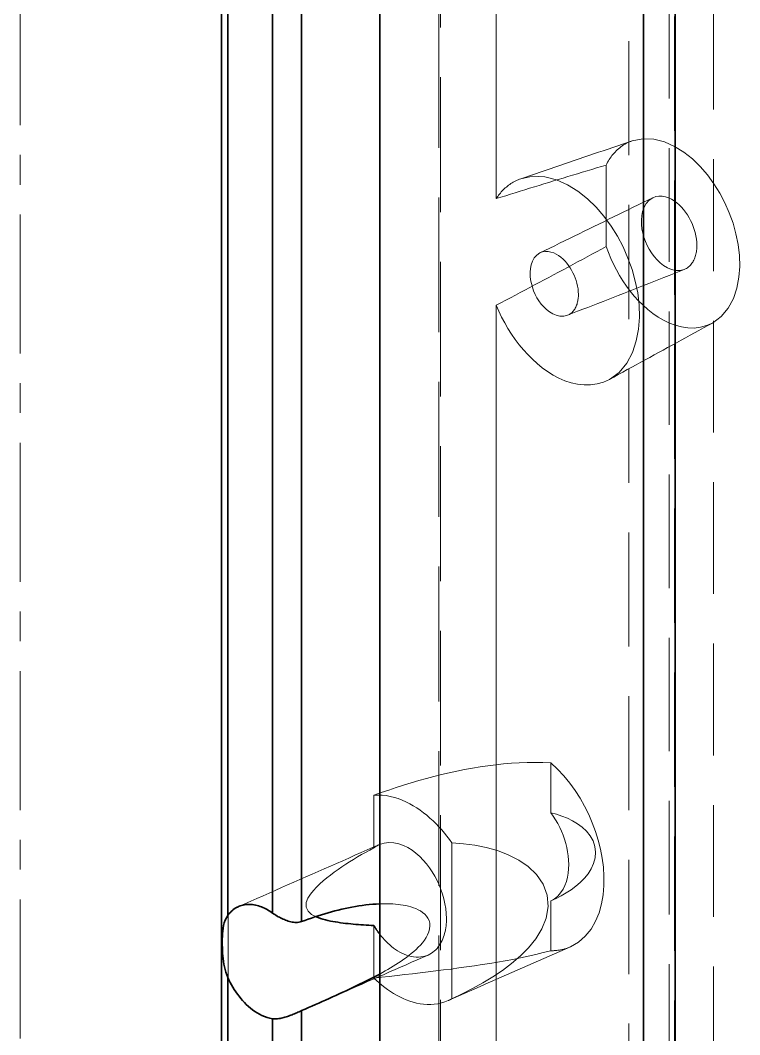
# Model space of a CAD drawing. Header units: millimetres. Extents: x 10 to 410, y 10 to 287.
# Drawn here: x 309 to 312.62, y 190.87 to 195.98 of the extents above; entities that cross this region are included whole.
import ezdxf

# ---------------------------------------------------------------- set-up
doc = ezdxf.new("R2010")
doc.units = ezdxf.units.MM
doc.linetypes.add('CENTER', pattern=[1.15, 0.7, -0.15, 0.15, -0.15])
doc.linetypes.add('DASHED', pattern=[0.75, 0.5, -0.25])
for name, color, linetype, lineweight in [('CENTER', 4, 'CENTER', 13), ('HIDDEN', 8, 'DASHED', 18), ('VISIBLE', 7, 'CONTINUOUS', 35)]:
    doc.layers.add(name, color=color, linetype=linetype, lineweight=lineweight)

msp = doc.modelspace()

# ---------------------------------------------------------------- linework, layer by layer
at = {"layer": 'CENTER'}
msp.add_line((309, 169), (309, 273), dxfattribs=at)
at = {"layer": 'HIDDEN'}
for points in [[(310.0472, 183.0661), (310.0472, 184.2021), (310.0472, 185.3381), (310.0472, 186.4742), (310.0472, 187.6102), (310.0472, 188.7462), (310.0472, 189.8823), (310.0472, 191.0183), (310.0472, 192.1543), (310.0472, 193.2903), (310.0472, 194.4264), (310.0472, 195.5624), (310.0472, 196.6984), (310.0472, 197.8345), (310.0472, 198.9705), (310.0472, 200.1065), (310.0472, 201.2426), (310.0472, 202.3786), (310.0472, 203.5146), (310.0472, 204.6507), (310.0472, 205.7867), (310.0472, 206.9227), (310.0472, 208.0588), (310.0472, 209.1948)], [(311.1087, 178.7847), (311.1087, 179.7142), (311.1087, 180.6436), (311.1087, 181.5731), (311.1087, 182.5026), (311.1087, 183.4321), (311.1087, 184.3616), (311.1087, 185.291), (311.1087, 186.2205), (311.1087, 187.15), (311.1087, 188.0795), (311.1087, 189.009), (311.1087, 189.9385), (311.1087, 190.8679), (311.1087, 191.7974), (311.1087, 192.7269), (311.1087, 193.6564), (311.1087, 194.5859), (311.1087, 195.5153), (311.1087, 196.4448), (311.1087, 197.3743), (311.1087, 198.3038), (311.1087, 199.2333), (311.1087, 200.1628)], [(311.1158, 200.1596), (311.1158, 199.2302), (311.1158, 198.3007), (311.1158, 197.3712), (311.1158, 196.4417), (311.1158, 195.5122), (311.1158, 194.5827), (311.1158, 193.6533), (311.1158, 192.7238), (311.1158, 191.7943), (311.1158, 190.8648), (311.1158, 189.9353), (311.1158, 189.0059), (311.1158, 188.0764), (311.1158, 187.1469), (311.1158, 186.2174), (311.1158, 185.2879), (311.1158, 184.3584), (311.1158, 183.429), (311.1158, 182.4995), (311.1158, 181.57), (311.1158, 180.6405), (311.1158, 179.711), (311.1158, 178.7816)], [(311.3966, 195.0796), (311.3966, 195.2951), (311.3966, 195.5106), (311.3966, 195.7262), (311.3966, 195.9417), (311.3966, 196.1572), (311.3966, 196.3728), (311.3966, 196.5883), (311.3966, 196.8038), (311.3966, 197.0194), (311.3966, 197.2349), (311.3966, 197.4504), (311.3966, 197.666), (311.3966, 197.8815), (311.3966, 198.097), (311.3966, 198.3126), (311.3966, 198.5281), (311.3966, 198.7436), (311.3966, 198.9592), (311.3966, 199.1747), (311.3966, 199.3902), (311.3966, 199.6058), (311.3966, 199.8213), (311.3966, 200.0368)], [(312.2947, 199.226), (312.2947, 198.3998), (312.2947, 197.5736), (312.2947, 196.7474), (312.2947, 195.9212), (312.2947, 195.095), (312.2947, 194.2687), (312.2947, 193.4425), (312.2947, 192.6163), (312.2947, 191.7901), (312.2947, 190.9639), (312.2947, 190.1377), (312.2947, 189.3115), (312.2947, 188.4853), (312.2947, 187.6591), (312.2947, 186.8329), (312.2947, 186.0067), (312.2947, 185.1805), (312.2947, 184.3543), (312.2947, 183.5281), (312.2947, 182.7019), (312.2947, 181.8757), (312.2947, 181.0495), (312.2947, 180.2233)], [(312.0654, 199.0971), (312.0654, 198.2723), (312.0654, 197.4476), (312.0654, 196.6228), (312.0654, 195.798), (312.0654, 194.9732), (312.0654, 194.1484), (312.0654, 193.3236), (312.0654, 192.4988), (312.0654, 191.6741), (312.0654, 190.8493), (312.0654, 190.0245), (312.0654, 189.1997), (312.0654, 188.3749), (312.0654, 187.5501), (312.0654, 186.7253), (312.0654, 185.9005), (312.0654, 185.0758), (312.0654, 184.251), (312.0654, 183.4262), (312.0654, 182.6014), (312.0654, 181.7766), (312.0654, 180.9518), (312.0654, 180.127)], [(312.2673, 180.0387), (312.2673, 180.8607), (312.2673, 181.6826), (312.2673, 182.5046), (312.2673, 183.3265), (312.2673, 184.1484), (312.2673, 184.9704), (312.2673, 185.7923), (312.2673, 186.6143), (312.2673, 187.4362), (312.2673, 188.2581), (312.2673, 189.0801), (312.2673, 189.902), (312.2673, 190.724), (312.2673, 191.5459), (312.2673, 192.3679), (312.2673, 193.1898), (312.2673, 194.0117), (312.2673, 194.8337), (312.2673, 195.6556), (312.2673, 196.4776), (312.2673, 197.2995), (312.2673, 198.1214), (312.2673, 198.9434)], [(312.4913, 180.1373), (312.4913, 180.9507), (312.4913, 181.7641), (312.4913, 182.5775), (312.4913, 183.3909), (312.4913, 184.2043), (312.4913, 185.0177), (312.4913, 185.8311), (312.4913, 186.6445), (312.4913, 187.4579), (312.4913, 188.2713), (312.4913, 189.0847), (312.4913, 189.8981), (312.4913, 190.7115), (312.4913, 191.5249), (312.4913, 192.3383), (312.4913, 193.1516), (312.4913, 193.965), (312.4913, 194.7784), (312.4913, 195.5918), (312.4913, 196.4052), (312.4913, 197.2186), (312.4913, 198.032), (312.4913, 198.8454)], [(312.0818, 195.371), (312.0574, 195.3628), (312.0331, 195.3545), (312.0087, 195.3462), (311.9844, 195.3379), (311.96, 195.3296), (311.9357, 195.3213), (311.9113, 195.313), (311.8869, 195.3047), (311.8626, 195.2964), (311.8382, 195.2881), (311.8139, 195.2798), (311.7895, 195.2715), (311.7652, 195.2632), (311.7408, 195.2549), (311.7165, 195.2467), (311.6921, 195.2384), (311.6678, 195.2301), (311.6434, 195.2218), (311.6191, 195.2135), (311.5947, 195.2052), (311.5704, 195.1969), (311.546, 195.1886), (311.5216, 195.1803)], [(312.0818, 195.371), (312.0742, 195.3683), (312.0668, 195.3653), (312.0595, 195.362), (312.0524, 195.3584), (312.0454, 195.3545), (312.0385, 195.3504), (312.0318, 195.346), (312.0253, 195.3413), (312.019, 195.3364), (312.0128, 195.3313), (312.0069, 195.3259), (312.0011, 195.3203), (311.9955, 195.3146), (311.9902, 195.3086), (311.985, 195.3025), (311.98, 195.2962), (311.9753, 195.2898), (311.9707, 195.2832), (311.9663, 195.2765), (311.9621, 195.2697), (311.9582, 195.2627), (311.9544, 195.2557), (311.9508, 195.2485)], [(312.4857, 194.4531), (312.5302, 194.4857), (312.5655, 194.5281), (312.5915, 194.5768), (312.6091, 194.6291), (312.6193, 194.6834), (312.6232, 194.7386), (312.6217, 194.7938), (312.6152, 194.8487), (312.6044, 194.9029), (312.5896, 194.9562), (312.5709, 195.0082), (312.5486, 195.0588), (312.5229, 195.1077), (312.4936, 195.1547), (312.461, 195.1993), (312.4248, 195.2411), (312.3852, 195.2796), (312.3419, 195.3139), (312.2949, 195.343), (312.2444, 195.3655), (312.191, 195.3792), (312.1358, 195.3818), (312.0818, 195.371)], [(311.9508, 195.2485), (311.9266, 195.2414), (311.9025, 195.2342), (311.8783, 195.227), (311.8542, 195.2198), (311.8301, 195.2126), (311.8059, 195.2053), (311.7818, 195.198), (311.7577, 195.1907), (311.7336, 195.1834), (311.7095, 195.1761), (311.6854, 195.1688), (311.6613, 195.1614), (311.6373, 195.154), (311.6132, 195.1467), (311.5891, 195.1392), (311.565, 195.1318), (311.541, 195.1244), (311.5169, 195.117), (311.4928, 195.1095), (311.4688, 195.102), (311.4447, 195.0946), (311.4207, 195.0871), (311.3966, 195.0796)], [(311.9508, 195.2485), (311.9508, 195.2307), (311.9508, 195.2129), (311.9508, 195.195), (311.9508, 195.1772), (311.9508, 195.1594), (311.9508, 195.1416), (311.9508, 195.1238), (311.9508, 195.1059), (311.9508, 195.0881), (311.9508, 195.0703), (311.9508, 195.0525), (311.9508, 195.0347), (311.9508, 195.0169), (311.9508, 194.999), (311.9508, 194.9812), (311.9508, 194.9634), (311.9508, 194.9456), (311.9508, 194.9278), (311.9508, 194.9099), (311.9508, 194.8921), (311.9508, 194.8743), (311.9508, 194.8565), (311.9508, 194.8387)], [(311.5216, 195.1803), (311.5149, 195.1779), (311.5083, 195.1753), (311.5018, 195.1725), (311.4954, 195.1695), (311.489, 195.1662), (311.4828, 195.1628), (311.4767, 195.1592), (311.4707, 195.1554), (311.4648, 195.1514), (311.459, 195.1472), (311.4534, 195.1429), (311.4479, 195.1383), (311.4425, 195.1337), (311.4373, 195.1289), (311.4322, 195.1239), (311.4272, 195.1188), (311.4224, 195.1135), (311.4178, 195.1081), (311.4133, 195.1026), (311.4089, 195.097), (311.4047, 195.0913), (311.4006, 195.0855), (311.3966, 195.0796)], [(311.9667, 194.1689), (312.0157, 194.2048), (312.0546, 194.2515), (312.0833, 194.3052), (312.1026, 194.3629), (312.1139, 194.4227), (312.1182, 194.4835), (312.1165, 194.5443), (312.1094, 194.6048), (312.0975, 194.6646), (312.0811, 194.7232), (312.0605, 194.7806), (312.036, 194.8363), (312.0076, 194.8902), (311.9754, 194.9419), (311.9394, 194.991), (311.8996, 195.0371), (311.8559, 195.0795), (311.8082, 195.1173), (311.7565, 195.1495), (311.7009, 195.1742), (311.6419, 195.1893), (311.5812, 195.1922), (311.5216, 195.1803)], [(312.1852, 195.0843), (312.2005, 195.0899), (312.2166, 195.0925), (312.2329, 195.092), (312.2489, 195.089), (312.2644, 195.0838), (312.2791, 195.0768), (312.2931, 195.0683), (312.3062, 195.0587), (312.3185, 195.048), (312.3301, 195.0364), (312.3408, 195.0242), (312.3508, 195.0112), (312.36, 194.9978), (312.3685, 194.9838), (312.3762, 194.9694), (312.3831, 194.9546), (312.3892, 194.9395), (312.3945, 194.9241), (312.399, 194.9084), (312.4026, 194.8925), (312.4052, 194.8764), (312.4069, 194.8601), (312.4075, 194.8438)], [(311.6174, 194.8065), (311.6421, 194.8185), (311.6667, 194.8306), (311.6914, 194.8427), (311.7161, 194.8548), (311.7408, 194.8669), (311.7655, 194.8789), (311.7902, 194.891), (311.8149, 194.9031), (311.8396, 194.9152), (311.8643, 194.9273), (311.8889, 194.9393), (311.9136, 194.9514), (311.9383, 194.9635), (311.963, 194.9756), (311.9877, 194.9877), (312.0124, 194.9997), (312.0371, 195.0118), (312.0618, 195.0239), (312.0865, 195.036), (312.1111, 195.0481), (312.1358, 195.0602), (312.1605, 195.0722), (312.1852, 195.0843)], [(312.3442, 194.723), (312.3228, 194.7178), (312.3008, 194.7181), (312.2794, 194.7231), (312.2591, 194.7317), (312.2402, 194.743), (312.2228, 194.7566), (312.2069, 194.7718), (312.1924, 194.7884), (312.1793, 194.8062), (312.1676, 194.8249), (312.1573, 194.8444), (312.1484, 194.8645), (312.141, 194.8853), (312.1351, 194.9066), (312.1309, 194.9282), (312.1284, 194.9501), (312.1279, 194.9721), (312.1297, 194.9941), (312.1341, 195.0157), (312.1414, 195.0365), (312.1523, 195.0556), (312.1669, 195.0721), (312.1852, 195.0843)], [(311.3966, 194.5426), (311.4208, 194.5553), (311.445, 194.5681), (311.4691, 194.5808), (311.4933, 194.5936), (311.5174, 194.6064), (311.5415, 194.6192), (311.5657, 194.632), (311.5898, 194.6448), (311.6139, 194.6576), (311.638, 194.6704), (311.6621, 194.6833), (311.6862, 194.6961), (311.7103, 194.709), (311.7344, 194.7219), (311.7585, 194.7348), (311.7826, 194.7477), (311.8066, 194.7607), (311.8307, 194.7736), (311.8547, 194.7866), (311.8787, 194.7996), (311.9028, 194.8126), (311.9268, 194.8256), (311.9508, 194.8387)], [(311.9508, 194.8387), (311.9618, 194.8085), (311.974, 194.7788), (311.9874, 194.7497), (312.002, 194.7211), (312.0178, 194.6932), (312.0347, 194.6659), (312.0527, 194.6394), (312.072, 194.6137), (312.0924, 194.5889), (312.114, 194.5652), (312.1368, 194.5426), (312.1608, 194.5213), (312.186, 194.5015), (312.2124, 194.4833), (312.2401, 194.4671), (312.269, 194.4531), (312.299, 194.4417), (312.3299, 194.4334), (312.3617, 194.4286), (312.3937, 194.4278), (312.4256, 194.4315), (312.4565, 194.4399), (312.4857, 194.4531)], [(312.4075, 194.8438), (312.4074, 194.8375), (312.4071, 194.8312), (312.4067, 194.825), (312.406, 194.8187), (312.4051, 194.8125), (312.404, 194.8063), (312.4027, 194.8001), (312.4012, 194.794), (312.3994, 194.788), (312.3974, 194.782), (312.3951, 194.7761), (312.3925, 194.7704), (312.3896, 194.7648), (312.3864, 194.7594), (312.3829, 194.7541), (312.3791, 194.7491), (312.375, 194.7443), (312.3706, 194.7399), (312.3658, 194.7357), (312.3608, 194.7319), (312.3555, 194.7285), (312.35, 194.7256), (312.3442, 194.723)], [(311.7557, 194.492), (311.7371, 194.4875), (311.718, 194.4878), (311.6993, 194.4921), (311.6817, 194.4995), (311.6652, 194.5094), (311.6501, 194.5212), (311.6362, 194.5345), (311.6236, 194.5489), (311.6122, 194.5644), (311.602, 194.5807), (311.5931, 194.5976), (311.5853, 194.6152), (311.5789, 194.6333), (311.5738, 194.6518), (311.5701, 194.6706), (311.5679, 194.6897), (311.5675, 194.7088), (311.5691, 194.728), (311.5729, 194.7468), (311.5793, 194.7648), (311.5887, 194.7815), (311.6015, 194.7958), (311.6174, 194.8065)], [(311.6174, 194.8065), (311.6307, 194.8114), (311.6447, 194.8136), (311.6589, 194.8132), (311.6728, 194.8105), (311.6863, 194.806), (311.6991, 194.7999), (311.7112, 194.7925), (311.7227, 194.7841), (311.7334, 194.7748), (311.7434, 194.7648), (311.7528, 194.7541), (311.7615, 194.7429), (311.7695, 194.7311), (311.7769, 194.719), (311.7836, 194.7065), (311.7896, 194.6936), (311.7949, 194.6804), (311.7995, 194.667), (311.8034, 194.6534), (311.8066, 194.6395), (311.8089, 194.6255), (311.8103, 194.6114), (311.8108, 194.5972)], [(311.7557, 194.492), (311.7813, 194.5021), (311.8069, 194.5121), (311.8325, 194.5222), (311.8581, 194.5322), (311.8837, 194.5423), (311.9092, 194.5523), (311.9348, 194.5623), (311.9604, 194.5724), (311.986, 194.5824), (312.0116, 194.5925), (312.0372, 194.6025), (312.0628, 194.6126), (312.0883, 194.6226), (312.1139, 194.6326), (312.1395, 194.6427), (312.1651, 194.6527), (312.1907, 194.6628), (312.2163, 194.6728), (312.2419, 194.6829), (312.2674, 194.6929), (312.293, 194.7029), (312.3186, 194.713), (312.3442, 194.723)], [(311.8108, 194.5972), (311.8107, 194.5917), (311.8105, 194.5862), (311.8101, 194.5807), (311.8095, 194.5753), (311.8088, 194.5699), (311.8078, 194.5645), (311.8067, 194.5591), (311.8053, 194.5538), (311.8038, 194.5485), (311.802, 194.5434), (311.8, 194.5383), (311.7977, 194.5333), (311.7952, 194.5284), (311.7925, 194.5237), (311.7894, 194.5191), (311.7861, 194.5147), (311.7825, 194.5106), (311.7787, 194.5067), (311.7746, 194.5031), (311.7702, 194.4998), (311.7656, 194.4968), (311.7608, 194.4942), (311.7557, 194.492)], [(311.3966, 184.153), (311.3966, 184.6047), (311.3966, 185.0564), (311.3966, 185.5082), (311.3966, 185.9599), (311.3966, 186.4116), (311.3966, 186.8633), (311.3966, 187.315), (311.3966, 187.7668), (311.3966, 188.2185), (311.3966, 188.6702), (311.3966, 189.1219), (311.3966, 189.5736), (311.3966, 190.0254), (311.3966, 190.4771), (311.3966, 190.9288), (311.3966, 191.3805), (311.3966, 191.8322), (311.3966, 192.284), (311.3966, 192.7357), (311.3966, 193.1874), (311.3966, 193.6391), (311.3966, 194.0908), (311.3966, 194.5426)], [(311.3966, 194.5426), (311.4098, 194.5123), (311.4242, 194.4826), (311.4396, 194.4535), (311.4562, 194.425), (311.4738, 194.3972), (311.4926, 194.3701), (311.5125, 194.3438), (311.5336, 194.3184), (311.5557, 194.2939), (311.579, 194.2706), (311.6035, 194.2485), (311.6291, 194.2277), (311.6559, 194.2086), (311.6839, 194.1911), (311.713, 194.1757), (311.7433, 194.1627), (311.7746, 194.1523), (311.8068, 194.145), (311.8395, 194.1413), (311.8725, 194.1415), (311.9051, 194.1461), (311.9367, 194.1553), (311.9667, 194.1689)], [(312.4857, 194.4531), (312.4632, 194.4407), (312.4406, 194.4284), (312.418, 194.416), (312.3955, 194.4036), (312.3729, 194.3913), (312.3503, 194.3789), (312.3278, 194.3666), (312.3052, 194.3542), (312.2826, 194.3419), (312.2601, 194.3295), (312.2375, 194.3172), (312.215, 194.3048), (312.1924, 194.2925), (312.1698, 194.2801), (312.1473, 194.2677), (312.1247, 194.2554), (312.1021, 194.243), (312.0796, 194.2307), (312.057, 194.2183), (312.0344, 194.206), (312.0119, 194.1936), (311.9893, 194.1813), (311.9667, 194.1689)], [(310.7805, 192.0746), (310.8179, 192.0879), (310.8554, 192.1007), (310.893, 192.1132), (310.9308, 192.1253), (310.9687, 192.1369), (311.0068, 192.1481), (311.045, 192.1588), (311.0833, 192.1689), (311.1218, 192.1785), (311.1604, 192.1876), (311.1992, 192.196), (311.238, 192.2038), (311.2771, 192.2109), (311.3162, 192.2174), (311.3554, 192.2231), (311.3948, 192.228), (311.4342, 192.2321), (311.4738, 192.2354), (311.5133, 192.2378), (311.553, 192.2392), (311.5926, 192.2396), (311.6323, 192.239), (311.6719, 192.2372)], [(311.6719, 191.9867), (311.6719, 191.9976), (311.6719, 192.0085), (311.6719, 192.0194), (311.6719, 192.0303), (311.6719, 192.0411), (311.6719, 192.052), (311.6719, 192.0629), (311.6719, 192.0738), (311.6719, 192.0847), (311.6719, 192.0956), (311.6719, 192.1065), (311.6719, 192.1174), (311.6719, 192.1283), (311.6719, 192.1392), (311.6719, 192.1501), (311.6719, 192.161), (311.6719, 192.1719), (311.6719, 192.1828), (311.6719, 192.1937), (311.6719, 192.2045), (311.6719, 192.2154), (311.6719, 192.2263), (311.6719, 192.2372)], [(311.7705, 191.3109), (311.8107, 191.3337), (311.8456, 191.364), (311.8746, 191.4001), (311.8976, 191.4402), (311.915, 191.483), (311.9275, 191.5276), (311.9354, 191.5732), (311.9394, 191.6193), (311.9397, 191.6656), (311.9368, 191.7118), (311.9309, 191.7577), (311.9222, 191.8032), (311.9109, 191.8481), (311.8971, 191.8923), (311.881, 191.9356), (311.8626, 191.9781), (311.8419, 192.0195), (311.8191, 192.0598), (311.7941, 192.0987), (311.7669, 192.1362), (311.7374, 192.1719), (311.7058, 192.2057), (311.6719, 192.2372)], [(310.7805, 192.0746), (310.8014, 192.0756), (310.8223, 192.0749), (310.8431, 192.0726), (310.8636, 192.0689), (310.8839, 192.0638), (310.9039, 192.0575), (310.9234, 192.05), (310.9425, 192.0415), (310.9612, 192.0321), (310.9794, 192.0218), (310.9972, 192.0107), (311.0144, 191.9989), (311.0312, 191.9865), (311.0475, 191.9734), (311.0634, 191.9598), (311.0788, 191.9456), (311.0937, 191.9309), (311.1082, 191.9158), (311.1222, 191.9003), (311.1357, 191.8843), (311.1488, 191.868), (311.1614, 191.8513), (311.1736, 191.8344)], [(310.7805, 191.8091), (310.7805, 191.8206), (310.7805, 191.8322), (310.7805, 191.8437), (310.7805, 191.8553), (310.7805, 191.8668), (310.7805, 191.8783), (310.7805, 191.8899), (310.7805, 191.9014), (310.7805, 191.913), (310.7805, 191.9245), (310.7805, 191.9361), (310.7805, 191.9476), (310.7805, 191.9592), (310.7805, 191.9707), (310.7805, 191.9822), (310.7805, 191.9938), (310.7805, 192.0053), (310.7805, 192.0169), (310.7805, 192.0284), (310.7805, 192.04), (310.7805, 192.0515), (310.7805, 192.0631), (310.7805, 192.0746)], [(311.6719, 191.5419), (311.6984, 191.5545), (311.7245, 191.5681), (311.7498, 191.5829), (311.7744, 191.5989), (311.798, 191.6164), (311.8203, 191.6355), (311.841, 191.6563), (311.8596, 191.679), (311.8755, 191.7037), (311.8877, 191.7303), (311.8954, 191.7586), (311.8977, 191.7878), (311.894, 191.8169), (311.8845, 191.8447), (311.8701, 191.8702), (311.8517, 191.8931), (311.8304, 191.9132), (311.8068, 191.9307), (311.7817, 191.9458), (311.7553, 191.9588), (311.7281, 191.9698), (311.7002, 191.979), (311.6719, 191.9867)], [(311.6719, 191.5419), (311.6906, 191.5527), (311.7072, 191.5665), (311.7214, 191.5827), (311.7333, 191.6007), (311.7428, 191.6201), (311.7502, 191.6404), (311.7557, 191.6613), (311.7594, 191.6825), (311.7615, 191.704), (311.7622, 191.7256), (311.7615, 191.7472), (311.7595, 191.7687), (311.7564, 191.79), (311.7522, 191.8112), (311.747, 191.8322), (311.7408, 191.8529), (311.7336, 191.8732), (311.7255, 191.8933), (311.7166, 191.9129), (311.7067, 191.9321), (311.696, 191.9508), (311.6844, 191.9691), (311.6719, 191.9867)], [(310.0994, 191.5141), (310.1302, 191.5277), (310.1611, 191.5412), (310.1919, 191.5548), (310.2227, 191.5684), (310.2536, 191.582), (310.2844, 191.5955), (310.3152, 191.6091), (310.3461, 191.6227), (310.3769, 191.6362), (310.4077, 191.6498), (310.4386, 191.6634), (310.4694, 191.6769), (310.5002, 191.6905), (310.5311, 191.7041), (310.5619, 191.7176), (310.5928, 191.7312), (310.6236, 191.7448), (310.6544, 191.7583), (310.6853, 191.7719), (310.7161, 191.7855), (310.7469, 191.7991), (310.7778, 191.8126), (310.8086, 191.8262)], [(310.7805, 191.8091), (310.7816, 191.81), (310.7827, 191.8109), (310.7839, 191.8117), (310.785, 191.8126), (310.7862, 191.8134), (310.7874, 191.8142), (310.7886, 191.8151), (310.7897, 191.8159), (310.7909, 191.8166), (310.7921, 191.8174), (310.7934, 191.8182), (310.7946, 191.8189), (310.7958, 191.8197), (310.7971, 191.8204), (310.7983, 191.8211), (310.7996, 191.8218), (310.8008, 191.8225), (310.8021, 191.8231), (310.8034, 191.8238), (310.8047, 191.8244), (310.806, 191.825), (310.8073, 191.8256), (310.8086, 191.8262)], [(310.8086, 191.8262), (310.8322, 191.8339), (310.8569, 191.8368), (310.8818, 191.8354), (310.9061, 191.8302), (310.9296, 191.8218), (310.9519, 191.8107), (310.973, 191.7975), (310.9929, 191.7825), (311.0116, 191.7661), (311.029, 191.7483), (311.0453, 191.7295), (311.0604, 191.7097), (311.0744, 191.689), (311.0872, 191.6677), (311.0989, 191.6456), (311.1093, 191.623), (311.1186, 191.5999), (311.1267, 191.5763), (311.1335, 191.5524), (311.1389, 191.5281), (311.1429, 191.5035), (311.1454, 191.4787), (311.1463, 191.4538)], [(311.1736, 191.0493), (311.2262, 191.0748), (311.2781, 191.1016), (311.3292, 191.1299), (311.3792, 191.16), (311.4279, 191.1923), (311.4747, 191.2272), (311.5192, 191.2651), (311.5603, 191.3066), (311.597, 191.352), (311.6272, 191.4019), (311.6486, 191.4562), (311.658, 191.5137), (311.6528, 191.5717), (311.6327, 191.6264), (311.5999, 191.6746), (311.558, 191.7152), (311.51, 191.7483), (311.4579, 191.7748), (311.4033, 191.7955), (311.3471, 191.8111), (311.2898, 191.8225), (311.2319, 191.8301), (311.1736, 191.8344)], [(311.1736, 191.0493), (311.1736, 191.0835), (311.1736, 191.1176), (311.1736, 191.1517), (311.1736, 191.1859), (311.1736, 191.22), (311.1736, 191.2541), (311.1736, 191.2883), (311.1736, 191.3224), (311.1736, 191.3565), (311.1736, 191.3907), (311.1736, 191.4248), (311.1736, 191.4589), (311.1736, 191.493), (311.1736, 191.5272), (311.1736, 191.5613), (311.1736, 191.5954), (311.1736, 191.6296), (311.1736, 191.6637), (311.1736, 191.6978), (311.1736, 191.732), (311.1736, 191.7661), (311.1736, 191.8002), (311.1736, 191.8344)], [(310.4874, 191.4633), (310.4669, 191.4745), (310.4495, 191.49), (310.4395, 191.5109), (310.4404, 191.5341), (310.4489, 191.5559), (310.4613, 191.5757), (310.4759, 191.5941), (310.4918, 191.6112), (310.5086, 191.6275), (310.526, 191.6431), (310.544, 191.6581), (310.5624, 191.6726), (310.5811, 191.6867), (310.6002, 191.7003), (310.6194, 191.7136), (310.6389, 191.7266), (310.6587, 191.7392), (310.6786, 191.7515), (310.6986, 191.7636), (310.7189, 191.7754), (310.7393, 191.7869), (310.7598, 191.7981), (310.7805, 191.8091)], [(310.8101, 191.5275), (310.8233, 191.5279), (310.8365, 191.5281), (310.8497, 191.528), (310.8629, 191.5277), (310.8761, 191.5271), (310.8893, 191.5261), (310.9024, 191.5249), (310.9155, 191.5232), (310.9286, 191.5212), (310.9415, 191.5187), (310.9544, 191.5158), (310.9672, 191.5123), (310.9797, 191.5082), (310.992, 191.5034), (311.004, 191.4979), (311.0155, 191.4915), (311.0265, 191.4841), (311.0366, 191.4756), (311.0456, 191.4659), (311.053, 191.455), (311.0586, 191.4431), (311.062, 191.4303), (311.0631, 191.4172)], [(311.6719, 191.2914), (311.6719, 191.3023), (311.6719, 191.3132), (311.6719, 191.3241), (311.6719, 191.3349), (311.6719, 191.3458), (311.6719, 191.3567), (311.6719, 191.3676), (311.6719, 191.3785), (311.6719, 191.3894), (311.6719, 191.4003), (311.6719, 191.4112), (311.6719, 191.4221), (311.6719, 191.433), (311.6719, 191.4439), (311.6719, 191.4548), (311.6719, 191.4657), (311.6719, 191.4766), (311.6719, 191.4875), (311.6719, 191.4983), (311.6719, 191.5092), (311.6719, 191.5201), (311.6719, 191.531), (311.6719, 191.5419)], [(310.7805, 191.153), (310.7805, 191.1645), (310.7805, 191.1761), (310.7805, 191.1876), (310.7805, 191.1992), (310.7805, 191.2107), (310.7805, 191.2223), (310.7805, 191.2338), (310.7805, 191.2454), (310.7805, 191.2569), (310.7805, 191.2684), (310.7805, 191.28), (310.7805, 191.2915), (310.7805, 191.3031), (310.7805, 191.3146), (310.7805, 191.3262), (310.7805, 191.3377), (310.7805, 191.3493), (310.7805, 191.3608), (310.7805, 191.3723), (310.7805, 191.3839), (310.7805, 191.3954), (310.7805, 191.407), (310.7805, 191.4185)], [(311.0631, 191.4172), (311.0616, 191.4015), (311.0576, 191.3862), (311.0516, 191.3716), (311.0441, 191.3577), (311.0354, 191.3445), (311.0257, 191.3319), (311.0154, 191.32), (311.0045, 191.3085), (310.9931, 191.2976), (310.9813, 191.287), (310.9692, 191.2768), (310.9569, 191.267), (310.9443, 191.2574), (310.9314, 191.2482), (310.9185, 191.2392), (310.9053, 191.2304), (310.892, 191.2218), (310.8786, 191.2134), (310.8651, 191.2052), (310.8515, 191.1972), (310.8378, 191.1893), (310.824, 191.1816), (310.8101, 191.174)], [(311.1463, 191.4538), (311.1462, 191.4443), (311.1458, 191.4349), (311.1451, 191.4254), (311.1441, 191.416), (311.1428, 191.4066), (311.1413, 191.3972), (311.1393, 191.388), (311.1371, 191.3787), (311.1345, 191.3696), (311.1315, 191.3606), (311.1281, 191.3518), (311.1243, 191.3431), (311.1201, 191.3346), (311.1154, 191.3264), (311.1103, 191.3184), (311.1048, 191.3107), (311.0988, 191.3034), (311.0923, 191.2965), (311.0853, 191.29), (311.078, 191.2841), (311.0702, 191.2787), (311.062, 191.2739), (311.0535, 191.2697)], [(311.0535, 191.2697), (311.0419, 191.2653), (311.03, 191.2621), (311.0178, 191.26), (311.0054, 191.2591), (310.993, 191.2593), (310.9807, 191.2604), (310.9685, 191.2626), (310.9565, 191.2656), (310.9447, 191.2694), (310.9332, 191.2739), (310.922, 191.279), (310.911, 191.2847), (310.9003, 191.291), (310.8899, 191.2978), (310.8799, 191.305), (310.8701, 191.3126), (310.8607, 191.3206), (310.8515, 191.3289), (310.8426, 191.3375), (310.8341, 191.3465), (310.8258, 191.3557), (310.8178, 191.3651), (310.8101, 191.3748)], [(311.1546, 191.0399), (311.1814, 191.0517), (311.2082, 191.0635), (311.2349, 191.0752), (311.2617, 191.087), (311.2885, 191.0988), (311.3153, 191.1106), (311.342, 191.1224), (311.3688, 191.1342), (311.3956, 191.1459), (311.4224, 191.1577), (311.4492, 191.1695), (311.4759, 191.1813), (311.5027, 191.1931), (311.5295, 191.2049), (311.5563, 191.2166), (311.583, 191.2284), (311.6098, 191.2402), (311.6366, 191.252), (311.6634, 191.2638), (311.6901, 191.2756), (311.7169, 191.2873), (311.7437, 191.2991), (311.7705, 191.3109)], [(311.6719, 191.2914), (311.6763, 191.2914), (311.6807, 191.2914), (311.6851, 191.2916), (311.6895, 191.2918), (311.6939, 191.2921), (311.6983, 191.2924), (311.7027, 191.2929), (311.707, 191.2934), (311.7114, 191.294), (311.7158, 191.2947), (311.7201, 191.2954), (311.7244, 191.2963), (311.7287, 191.2972), (311.733, 191.2982), (311.7373, 191.2993), (311.7415, 191.3005), (311.7457, 191.3017), (311.7499, 191.303), (311.7541, 191.3044), (311.7582, 191.3059), (311.7623, 191.3075), (311.7664, 191.3092), (311.7705, 191.3109)], [(310.4169, 190.9896), (310.4446, 191.0018), (310.4722, 191.014), (310.4999, 191.0261), (310.5276, 191.0383), (310.5553, 191.0505), (310.583, 191.0627), (310.6106, 191.0749), (310.6383, 191.087), (310.666, 191.0992), (310.6937, 191.1114), (310.7213, 191.1236), (310.749, 191.1357), (310.7767, 191.1479), (310.8044, 191.1601), (310.832, 191.1723), (310.8597, 191.1845), (310.8874, 191.1966), (310.9151, 191.2088), (310.9428, 191.221), (310.9704, 191.2332), (310.9981, 191.2454), (311.0258, 191.2575), (311.0535, 191.2697)], [(311.6719, 191.2914), (311.6339, 191.2816), (311.5957, 191.2724), (311.5574, 191.2637), (311.519, 191.2556), (311.4805, 191.2479), (311.442, 191.2407), (311.4033, 191.2338), (311.3646, 191.2274), (311.3258, 191.2212), (311.287, 191.2154), (311.2481, 191.2098), (311.2092, 191.2045), (311.1703, 191.1993), (311.1314, 191.1944), (311.0924, 191.1896), (311.0534, 191.1849), (311.0144, 191.1803), (310.9755, 191.1757), (310.9365, 191.1712), (310.8975, 191.1668), (310.8585, 191.1622), (310.8195, 191.1577), (310.7805, 191.153)], [(311.1546, 191.0399), (311.1379, 191.0333), (311.1206, 191.0281), (311.103, 191.0242), (311.0852, 191.0217), (311.0672, 191.0205), (311.0492, 191.0205), (311.0313, 191.0218), (311.0134, 191.0242), (310.9958, 191.0276), (310.9783, 191.0321), (310.9611, 191.0374), (310.9442, 191.0437), (310.9276, 191.0506), (310.9113, 191.0584), (310.8954, 191.0668), (310.8798, 191.0758), (310.8646, 191.0854), (310.8497, 191.0955), (310.8352, 191.1061), (310.821, 191.1172), (310.8071, 191.1288), (310.7936, 191.1407), (310.7805, 191.153)], [(311.1736, 191.0493), (311.1728, 191.0489), (311.172, 191.0485), (311.1712, 191.048), (311.1704, 191.0476), (311.1696, 191.0471), (311.1688, 191.0467), (311.1679, 191.0463), (311.1671, 191.0459), (311.1663, 191.0454), (311.1655, 191.045), (311.1646, 191.0446), (311.1638, 191.0442), (311.163, 191.0438), (311.1622, 191.0434), (311.1613, 191.043), (311.1605, 191.0426), (311.1597, 191.0422), (311.1588, 191.0418), (311.158, 191.0414), (311.1571, 191.041), (311.1563, 191.0406), (311.1555, 191.0403), (311.1546, 191.0399)]]:
    msp.add_lwpolyline(points, dxfattribs=at)
at = {"layer": 'VISIBLE'}
for points in [[(310.0141, 183.0323), (310.0141, 184.1475), (310.0141, 185.2627), (310.0141, 186.3778), (310.0141, 187.493), (310.0141, 188.6082), (310.0141, 189.7234), (310.0141, 190.8385), (310.0141, 191.9537), (310.0141, 193.0689), (310.0141, 194.1841), (310.0141, 195.2992), (310.0141, 196.4144), (310.0141, 197.5296), (310.0141, 198.6448), (310.0141, 199.7599), (310.0141, 200.8751), (310.0141, 201.9903), (310.0141, 203.1054), (310.0141, 204.2206), (310.0141, 205.3358), (310.0141, 206.451), (310.0141, 207.5661), (310.0141, 208.6813)], [(310.0452, 191.4692), (310.0452, 191.972), (310.0452, 192.4748), (310.0452, 192.9776), (310.0452, 193.4804), (310.0452, 193.9833), (310.0452, 194.4861), (310.0452, 194.9889), (310.0452, 195.4917), (310.0452, 195.9945), (310.0452, 196.4973), (310.0452, 197.0001), (310.0452, 197.5029), (310.0452, 198.0057), (310.0452, 198.5085), (310.0452, 199.0113), (310.0452, 199.5142), (310.0452, 200.017), (310.0452, 200.5198), (310.0452, 201.0226), (310.0452, 201.5254), (310.0452, 202.0282), (310.0452, 202.531), (310.0452, 203.0338)], [(310.4169, 191.4382), (310.4169, 191.935), (310.4169, 192.4319), (310.4169, 192.9288), (310.4169, 193.4257), (310.4169, 193.9225), (310.4169, 194.4194), (310.4169, 194.9163), (310.4169, 195.4132), (310.4169, 195.91), (310.4169, 196.4069), (310.4169, 196.9038), (310.4169, 197.4007), (310.4169, 197.8975), (310.4169, 198.3944), (310.4169, 198.8913), (310.4169, 199.3882), (310.4169, 199.885), (310.4169, 200.3819), (310.4169, 200.8788), (310.4169, 201.3757), (310.4169, 201.8725), (310.4169, 202.3694), (310.4169, 202.8663)], [(310.2699, 191.4811), (310.2699, 191.9744), (310.2699, 192.4676), (310.2699, 192.9608), (310.2699, 193.454), (310.2699, 193.9473), (310.2699, 194.4405), (310.2699, 194.9337), (310.2699, 195.4269), (310.2699, 195.9201), (310.2699, 196.4134), (310.2699, 196.9066), (310.2699, 197.3998), (310.2699, 197.893), (310.2699, 198.3863), (310.2699, 198.8795), (310.2699, 199.3727), (310.2699, 199.8659), (310.2699, 200.3592), (310.2699, 200.8524), (310.2699, 201.3456), (310.2699, 201.8388), (310.2699, 202.3321), (310.2699, 202.8253)], [(310.8101, 178.6533), (310.8101, 179.5828), (310.8101, 180.5122), (310.8101, 181.4417), (310.8101, 182.3712), (310.8101, 183.3007), (310.8101, 184.2302), (310.8101, 185.1596), (310.8101, 186.0891), (310.8101, 187.0186), (310.8101, 187.9481), (310.8101, 188.8776), (310.8101, 189.8071), (310.8101, 190.7365), (310.8101, 191.666), (310.8101, 192.5955), (310.8101, 193.525), (310.8101, 194.4545), (310.8101, 195.3839), (310.8101, 196.3134), (310.8101, 197.2429), (310.8101, 198.1724), (310.8101, 199.1019), (310.8101, 200.0313)], [(312.2978, 178.8544), (312.2978, 179.7219), (312.2978, 180.5894), (312.2978, 181.4569), (312.2978, 182.3244), (312.2978, 183.1919), (312.2978, 184.0595), (312.2978, 184.927), (312.2978, 185.7945), (312.2978, 186.662), (312.2978, 187.5295), (312.2978, 188.397), (312.2978, 189.2646), (312.2978, 190.1321), (312.2978, 190.9996), (312.2978, 191.8671), (312.2978, 192.7346), (312.2978, 193.6021), (312.2978, 194.4696), (312.2978, 195.3372), (312.2978, 196.2047), (312.2978, 197.0722), (312.2978, 197.9397), (312.2978, 198.8072)], [(312.1392, 198.7374), (312.1392, 197.8699), (312.1392, 197.0024), (312.1392, 196.1349), (312.1392, 195.2674), (312.1392, 194.3998), (312.1392, 193.5323), (312.1392, 192.6648), (312.1392, 191.7973), (312.1392, 190.9298), (312.1392, 190.0623), (312.1392, 189.1947), (312.1392, 188.3272), (312.1392, 187.4597), (312.1392, 186.5922), (312.1392, 185.7247), (312.1392, 184.8572), (312.1392, 183.9896), (312.1392, 183.1221), (312.1392, 182.2546), (312.1392, 181.3871), (312.1392, 180.5196), (312.1392, 179.6521), (312.1392, 178.7846)], [(310.0994, 191.5141), (310.1067, 191.5171), (310.1143, 191.5195), (310.1219, 191.5215), (310.1297, 191.523), (310.1375, 191.5241), (310.1454, 191.5247), (310.1533, 191.5248), (310.1612, 191.5245), (310.1691, 191.5238), (310.1769, 191.5227), (310.1847, 191.5212), (310.1923, 191.5194), (310.2, 191.5172), (310.2075, 191.5147), (310.2149, 191.512), (310.2222, 191.5089), (310.2293, 191.5056), (310.2364, 191.502), (310.2434, 191.4983), (310.2502, 191.4943), (310.2569, 191.4901), (310.2635, 191.4857), (310.2699, 191.4811)], [(310.4169, 191.4382), (310.4334, 191.4444), (310.4499, 191.4504), (310.4665, 191.4562), (310.4832, 191.4619), (310.4999, 191.4673), (310.5167, 191.4726), (310.5336, 191.4777), (310.5505, 191.4826), (310.5674, 191.4873), (310.5845, 191.4918), (310.6015, 191.4961), (310.6187, 191.5001), (310.6359, 191.504), (310.6531, 191.5076), (310.6704, 191.5109), (310.6877, 191.514), (310.7051, 191.5169), (310.7225, 191.5194), (310.7399, 191.5217), (310.7574, 191.5236), (310.775, 191.5253), (310.7925, 191.5266), (310.8101, 191.5275)], [(310.0452, 191.1571), (310.0399, 191.17), (310.0354, 191.1832), (310.0315, 191.1966), (310.0283, 191.2102), (310.0256, 191.2238), (310.0234, 191.2376), (310.0216, 191.2514), (310.0201, 191.2653), (310.019, 191.2792), (310.0182, 191.2931), (310.0177, 191.307), (310.0174, 191.321), (310.0173, 191.3349), (310.0174, 191.3489), (310.0177, 191.3628), (310.0185, 191.3767), (310.0196, 191.3906), (310.0213, 191.4045), (310.0237, 191.4182), (310.0271, 191.4317), (310.0317, 191.4448), (310.0377, 191.4574), (310.0452, 191.4692)], [(310.0452, 191.4692), (310.047, 191.4717), (310.0489, 191.4742), (310.0508, 191.4766), (310.0528, 191.479), (310.0548, 191.4813), (310.0569, 191.4836), (310.0591, 191.4858), (310.0613, 191.488), (310.0635, 191.4902), (310.0658, 191.4923), (310.0681, 191.4943), (310.0705, 191.4963), (310.0729, 191.4982), (310.0754, 191.5001), (310.0779, 191.5019), (310.0804, 191.5037), (310.083, 191.5054), (310.0857, 191.507), (310.0883, 191.5086), (310.0911, 191.51), (310.0938, 191.5115), (310.0966, 191.5128), (310.0994, 191.5141)], [(310.2699, 191.4811), (310.2755, 191.4772), (310.2813, 191.4734), (310.2871, 191.4697), (310.293, 191.4662), (310.299, 191.4629), (310.3051, 191.4596), (310.3112, 191.4565), (310.3174, 191.4535), (310.3237, 191.4507), (310.33, 191.448), (310.3364, 191.4455), (310.3429, 191.4432), (310.3494, 191.441), (310.356, 191.4391), (310.3627, 191.4374), (310.3694, 191.436), (310.3762, 191.4349), (310.383, 191.4341), (310.3899, 191.4338), (310.3968, 191.434), (310.4036, 191.4347), (310.4103, 191.4361), (310.4169, 191.4382)], [(310.7805, 191.4185), (310.7676, 191.4191), (310.7546, 191.4197), (310.7417, 191.4204), (310.7288, 191.4212), (310.7159, 191.4221), (310.7029, 191.423), (310.69, 191.4241), (310.6771, 191.4252), (310.6642, 191.4264), (310.6514, 191.4278), (310.6385, 191.4292), (310.6256, 191.4308), (310.6128, 191.4325), (310.6, 191.4344), (310.5872, 191.4364), (310.5745, 191.4387), (310.5617, 191.4411), (310.5491, 191.4438), (310.5365, 191.4469), (310.524, 191.4502), (310.5116, 191.454), (310.4994, 191.4583), (310.4874, 191.4633)], [(310.8101, 191.3748), (310.8087, 191.3767), (310.8073, 191.3785), (310.806, 191.3803), (310.8046, 191.3822), (310.8032, 191.384), (310.8019, 191.3859), (310.8005, 191.3878), (310.7992, 191.3896), (310.7979, 191.3915), (310.7966, 191.3934), (310.7953, 191.3953), (310.794, 191.3972), (310.7927, 191.3991), (310.7915, 191.401), (310.7902, 191.4029), (310.789, 191.4049), (310.7877, 191.4068), (310.7865, 191.4087), (310.7853, 191.4107), (310.7841, 191.4126), (310.7829, 191.4146), (310.7817, 191.4166), (310.7805, 191.4185)], [(310.8101, 191.174), (310.7935, 191.165), (310.7768, 191.1562), (310.76, 191.1476), (310.7431, 191.1391), (310.7262, 191.1306), (310.7092, 191.1223), (310.6922, 191.1141), (310.6752, 191.106), (310.6581, 191.0979), (310.641, 191.09), (310.6238, 191.082), (310.6067, 191.0742), (310.5895, 191.0663), (310.5723, 191.0586), (310.555, 191.0508), (310.5378, 191.0431), (310.5205, 191.0354), (310.5033, 191.0277), (310.486, 191.0201), (310.4687, 191.0124), (310.4515, 191.0048), (310.4342, 190.9972), (310.4169, 190.9896)], [(310.2699, 190.9486), (310.2563, 190.9512), (310.2429, 190.9548), (310.2299, 190.9594), (310.2171, 190.9648), (310.2047, 190.9711), (310.1927, 190.978), (310.1811, 190.9855), (310.1698, 190.9936), (310.159, 191.0021), (310.1485, 191.0112), (310.1383, 191.0206), (310.1286, 191.0305), (310.1192, 191.0407), (310.1102, 191.0512), (310.1015, 191.062), (310.0932, 191.0731), (310.0853, 191.0844), (310.0777, 191.096), (310.0705, 191.1079), (310.0636, 191.1199), (310.0571, 191.1321), (310.0509, 191.1445), (310.0452, 191.1571)], [(310.0452, 182.9995), (310.0452, 183.3541), (310.0452, 183.7088), (310.0452, 184.0635), (310.0452, 184.4182), (310.0452, 184.7729), (310.0452, 185.1275), (310.0452, 185.4822), (310.0452, 185.8369), (310.0452, 186.1916), (310.0452, 186.5463), (310.0452, 186.9009), (310.0452, 187.2556), (310.0452, 187.6103), (310.0452, 187.965), (310.0452, 188.3197), (310.0452, 188.6744), (310.0452, 189.029), (310.0452, 189.3837), (310.0452, 189.7384), (310.0452, 190.0931), (310.0452, 190.4478), (310.0452, 190.8024), (310.0452, 191.1571)], [(310.2699, 190.9486), (310.2763, 190.9479), (310.2827, 190.9477), (310.2891, 190.9479), (310.2954, 190.9484), (310.3018, 190.9492), (310.3081, 190.9503), (310.3144, 190.9515), (310.3206, 190.953), (310.3268, 190.9546), (310.333, 190.9563), (310.3391, 190.9582), (310.3452, 190.9602), (310.3512, 190.9623), (310.3572, 190.9645), (310.3632, 190.9668), (310.3692, 190.9692), (310.3751, 190.9716), (310.381, 190.974), (310.3869, 190.9765), (310.3928, 190.979), (310.3986, 190.9816), (310.4045, 190.9841), (310.4104, 190.9867)], [(310.4104, 190.9867), (310.4107, 190.9868), (310.4109, 190.987), (310.4112, 190.9871), (310.4115, 190.9872), (310.4118, 190.9873), (310.4121, 190.9875), (310.4124, 190.9876), (310.4126, 190.9877), (310.4129, 190.9878), (310.4132, 190.988), (310.4135, 190.9881), (310.4138, 190.9882), (310.4141, 190.9883), (310.4143, 190.9885), (310.4146, 190.9886), (310.4149, 190.9887), (310.4152, 190.9888), (310.4155, 190.989), (310.4158, 190.9891), (310.416, 190.9892), (310.4163, 190.9893), (310.4166, 190.9895), (310.4169, 190.9896)], [(310.4104, 190.9867), (310.4107, 190.9868), (310.4109, 190.987), (310.4112, 190.9871), (310.4115, 190.9872), (310.4118, 190.9873), (310.4121, 190.9875), (310.4124, 190.9876), (310.4126, 190.9877), (310.4129, 190.9878), (310.4132, 190.988), (310.4135, 190.9881), (310.4138, 190.9882), (310.4141, 190.9883), (310.4143, 190.9885), (310.4146, 190.9886), (310.4149, 190.9887), (310.4152, 190.9888), (310.4155, 190.989), (310.4158, 190.9891), (310.416, 190.9892), (310.4163, 190.9893), (310.4166, 190.9895), (310.4169, 190.9896)], [(310.4169, 182.9002), (310.4169, 183.2519), (310.4169, 183.6036), (310.4169, 183.9553), (310.4169, 184.307), (310.4169, 184.6587), (310.4169, 185.0105), (310.4169, 185.3622), (310.4169, 185.7139), (310.4169, 186.0656), (310.4169, 186.4173), (310.4169, 186.769), (310.4169, 187.1207), (310.4169, 187.4725), (310.4169, 187.8242), (310.4169, 188.1759), (310.4169, 188.5276), (310.4169, 188.8793), (310.4169, 189.231), (310.4169, 189.5827), (310.4169, 189.9345), (310.4169, 190.2862), (310.4169, 190.6379), (310.4169, 190.9896)], [(310.2699, 190.5023), (310.2699, 190.5217), (310.2699, 190.5411), (310.2699, 190.5605), (310.2699, 190.5799), (310.2699, 190.5993), (310.2699, 190.6187), (310.2699, 190.6381), (310.2699, 190.6575), (310.2699, 190.6769), (310.2699, 190.6963), (310.2699, 190.7157), (310.2699, 190.7351), (310.2699, 190.7545), (310.2699, 190.7739), (310.2699, 190.7933), (310.2699, 190.8127), (310.2699, 190.8322), (310.2699, 190.8516), (310.2699, 190.871), (310.2699, 190.8904), (310.2699, 190.9098), (310.2699, 190.9292), (310.2699, 190.9486)]]:
    msp.add_lwpolyline(points, dxfattribs=at)

doc.saveas('drawing.dxf')
